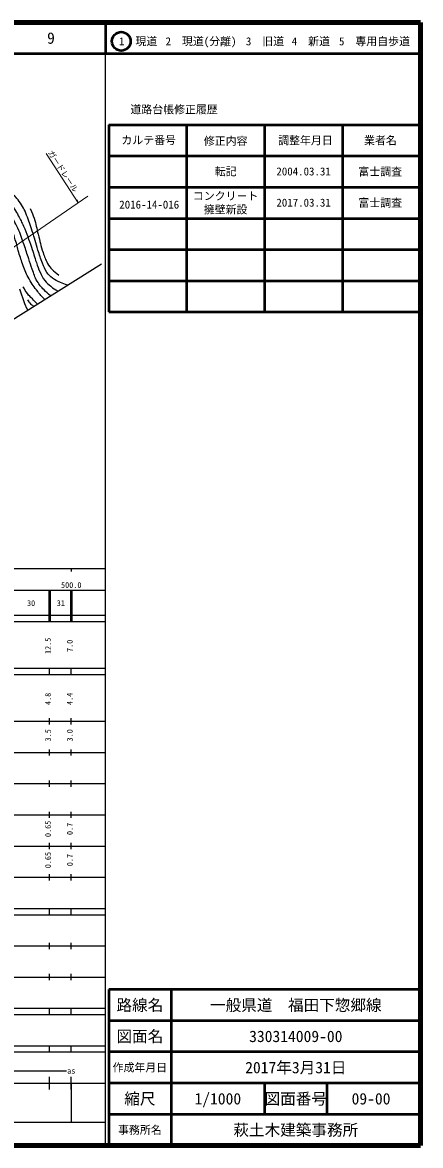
# Model space of a CAD drawing. Units: millimetres, scale not verified. Extents: x 40000 to 680000, y 20000 to 380000.
# Drawn here: x 552354 to 680000, y 20000 to 380000 of the extents above; entities that cross this region are included whole.
import ezdxf
from ezdxf.enums import TextEntityAlignment as Align

# ---------------------------------------------------------------- set-up
doc = ezdxf.new("R2010")
doc.units = ezdxf.units.MM
doc.header["$LTSCALE"] = 1000
for name, color, linetype, lineweight in [('M-BGD', 7, 'Continuous', 25), ('M-BMK-SRVR', 3, 'Continuous', 25), ('M-STR-HTXT', 7, 'Continuous', 13), ('M-TTL', 2, 'Continuous', 140), ('M-TTL-BAND', 7, 'Continuous', 25), ('M-TTL-FRAM', 2, 'Continuous', 50), ('M-TTL-LINE', 7, 'Continuous', 50)]:
    doc.layers.add(name, color=color, linetype=linetype, lineweight=lineweight)
doc.layers.add('M-TTL-TXT', color=7, linetype='Continuous')
doc.styles.add('ＭＳ ゴシック', font='')
doc.styles.get('ＭＳ ゴシック').set_extended_font_data('MS Gothic')

msp = doc.modelspace()

# ---------------------------------------------------------------- linework, layer by layer
at = {"layer": 'M-BGD'}
for p, q in [((551450, 294583), (553033, 289925)), ((553033, 289925), (553779, 288234)), ((553779, 288234), (554061, 287776))]:
    msp.add_line(p, q, dxfattribs=at)
for points, knots in [([(559482, 291176), (558387, 292341), (558078, 292701), (557248, 293735), (556048, 295230), (555410, 296108), (554464, 297774), (553568, 299352), (553260, 300339), (552608, 302032), (551977, 303671), (551678, 304610), (551162, 306289), (550679, 307861), (550604, 308799), (550070, 310355), (549283, 312653), (548901, 313989), (547723, 316113), (546770, 317833), (546143, 318755), (544912, 320289), (543491, 322060), (542456, 322845), (540983, 324573), (539728, 326046), (538981, 326845), (537899, 328448), (537083, 329658), (536537, 330301), (535961, 331641), (535697, 332258), (535592, 332495), (535361, 333252)], [0, 0, 0, 0, 1, 1, 1, 2, 2, 2, 3, 3, 3, 4, 4, 4, 5, 5, 5, 6, 6, 6, 7, 7, 7, 8, 8, 8, 9, 9, 9, 10, 10, 10, 11, 11, 11, 11]), ([(561373, 292362), (560352, 293204), (560039, 293482), (559269, 294286), (558320, 295278), (557781, 295858), (557086, 297042), (556257, 298456), (556060, 299386), (555476, 300917), (554988, 302199), (554791, 302945), (554357, 304247), (553778, 305983), (553491, 306968), (552883, 308695), (552139, 310811), (551807, 312036), (550864, 314071), (549993, 315950), (549382, 316946), (548299, 318710), (547339, 320273), (546710, 321089), (545652, 322586), (544609, 324060), (544015, 324881), (542895, 326297), (542182, 327200), (541767, 327694), (541012, 328562), (539909, 329832), (539504, 330227), (538065, 331701)], [0, 0, 0, 0, 1, 1, 1, 2, 2, 2, 3, 3, 3, 4, 4, 4, 5, 5, 5, 6, 6, 6, 7, 7, 7, 8, 8, 8, 9, 9, 9, 10, 10, 10, 11, 11, 11, 11]), ([(543441, 328644), (545599, 326165), (546282, 325474), (547835, 323241), (548648, 322071), (549093, 321406), (549827, 320184), (550323, 319358), (550577, 318880), (551028, 318028), (551703, 316751), (552114, 316050), (552692, 314726), (553823, 312139), (554301, 310624), (555230, 307958), (555897, 306045), (556150, 304933), (556813, 303019), (557235, 301801), (557447, 301105), (557987, 299935), (558483, 298859), (558789, 298251), (559515, 297315), (560157, 296487), (560607, 296086), (561425, 295432), (562298, 294734), (562698, 294529), (563850, 293917)], [0, 0, 0, 0, 1, 1, 1, 2, 2, 2, 3, 3, 3, 4, 4, 4, 5, 5, 5, 6, 6, 6, 7, 7, 7, 8, 8, 8, 9, 9, 9, 10, 10, 10, 10]), ([(566862, 295805), (565747, 296141), (565396, 296256), (564500, 296651), (563467, 297106), (562879, 297380), (561971, 298052), (561171, 298644), (560772, 299071), (560206, 299889), (559477, 300946), (559230, 301645), (558751, 302837), (558104, 304446), (557841, 305386), (557314, 307039), (556557, 309413), (556269, 310785), (555494, 313152), (554837, 315161), (554517, 316309), (553693, 318256), (552942, 320030), (552495, 321048), (551346, 322595), (550732, 323421), (550488, 323740), (549654, 324614)], [0, 0, 0, 0, 1, 1, 1, 2, 2, 2, 3, 3, 3, 4, 4, 4, 5, 5, 5, 6, 6, 6, 7, 7, 7, 8, 8, 8, 9, 9, 9, 9]), ([(554866, 320330), (555502, 318898), (555669, 318454), (556095, 317219), (556768, 315266), (556853, 314086), (557377, 312088), (557980, 309789), (558206, 308465), (558987, 306221), (559463, 304852), (559655, 304037), (560379, 302782), (561400, 301012), (562223, 300451), (563981, 298989)], [0, 0, 0, 0, 1, 1, 1, 2, 2, 2, 3, 3, 3, 4, 4, 4, 5, 5, 5, 5]), ([(557185, 289735), (556378, 290506), (556162, 290714), (555531, 291366), (554885, 292032), (554484, 292375), (553920, 293112), (553328, 293888), (553151, 294227), (552611, 295241)], [0, 0, 0, 0, 1, 1, 1, 2, 2, 2, 3, 3, 3, 3]), ([(556004, 288994), (555476, 289354), (555283, 289488), (554903, 289892), (554510, 290310), (554389, 290522), (554057, 291093)], [0, 0, 0, 0, 1, 1, 1, 2, 2, 2, 2])]:
    msp.add_open_spline(points, degree=3, knots=knots, dxfattribs=at)
at = {"layer": 'M-BMK-SRVR'}
msp.add_line((513208, 262148), (577681, 302592), dxfattribs=at)
at = {"layer": 'M-STR-HTXT'}
for p, q in [((559910, 337974), (570233, 322215)), ((539333, 301037), (573289, 324309)), ((570233, 322215), (569919, 323169))]:
    msp.add_line(p, q, dxfattribs=at)
at = {"layer": 'M-TTL'}
for p, q in [((680000, 380000), (40000, 380000)), ((680000, 20000), (680000, 380000)), ((40000, 20000), (680000, 20000))]:
    msp.add_line(p, q, dxfattribs=at)
at = {"layer": 'M-TTL-BAND'}
for p, q in [((579000, 20000), (579000, 370000)), ((40000, 205000), (579000, 205000)), ((568000, 205000), (568000, 204000)), ((68000, 198000), (579000, 198000)), ((40000, 190000), (579000, 190000)), ((40000, 188000), (579000, 188000)), ((40000, 173000), (579000, 173000)), ((561000, 171000), (561000, 173000)), ((568000, 171000), (568000, 173000)), ((40000, 171000), (579000, 171000)), ((40000, 156000), (579000, 156000)), ((561000, 155000), (561000, 157000)), ((568000, 155000), (568000, 157000)), ((46000, 146000), (579000, 146000)), ((561000, 145000), (561000, 147000)), ((568000, 145000), (568000, 147000)), ((561000, 135000), (561000, 137000)), ((568000, 135000), (568000, 137000)), ((52000, 136000), (579000, 136000)), ((46000, 126000), (579000, 126000)), ((561000, 125000), (561000, 127000)), ((568000, 125000), (568000, 127000)), ((52000, 116000), (579000, 116000)), ((561000, 115000), (561000, 117000)), ((568000, 115000), (568000, 117000)), ((46000, 106000), (579000, 106000)), ((561000, 105000), (561000, 107000)), ((568000, 105000), (568000, 107000)), ((40000, 96000), (579000, 96000)), ((40000, 94000), (579000, 94000)), ((561000, 94000), (561000, 96000)), ((568000, 94000), (568000, 96000)), ((49000, 84000), (579000, 84000)), ((561000, 83000), (561000, 85000)), ((568000, 83000), (568000, 85000)), ((40000, 74000), (579000, 74000)), ((561000, 73000), (561000, 75000)), ((568000, 73000), (568000, 75000)), ((40000, 64000), (579000, 64000)), ((40000, 62000), (579000, 62000)), ((561000, 62000), (561000, 64000)), ((568000, 62000), (568000, 64000)), ((40000, 52000), (579000, 52000)), ((561000, 50000), (561000, 52000)), ((568000, 50000), (568000, 52000)), ((40000, 50000), (579000, 50000)), ((290554, 44000), (566444, 44000)), ((40000, 40000), (579000, 40000)), ((561000, 38000), (561000, 42000)), ((568000, 38000), (568000, 42000)), ((568000, 40000), (568000, 27500)), ((68000, 27500), (579000, 27500))]:
    msp.add_line(p, q, dxfattribs=at)
at = {"layer": 'M-TTL-FRAM'}
for p, q in [((580000, 347197), (580000, 287197)), ((580000, 347197), (680000, 347197)), ((580000, 287197), (680000, 287197)), ((680000, 70000), (580000, 70000)), ((580000, 70000), (580000, 20000))]:
    msp.add_line(p, q, dxfattribs=at)
at = {"layer": 'M-TTL-LINE'}
for p, q in [((579000, 380000), (579000, 370000)), ((40000, 370000), (680000, 370000)), ((605000, 347197), (605000, 287197)), ((630000, 347197), (630000, 287197)), ((655000, 347197), (655000, 287197)), ((580000, 337197), (680000, 337197)), ((580000, 327197), (680000, 327197)), ((580000, 317197), (680000, 317197)), ((580000, 307197), (680000, 307197)), ((580000, 297197), (680000, 297197)), ((561000, 198000), (561000, 188000)), ((568000, 198000), (568000, 188000)), ((600000, 70000), (600000, 20000)), ((680000, 60000), (580000, 60000)), ((680000, 50000), (580000, 50000)), ((680000, 40000), (580000, 40000)), ((630000, 40000), (630000, 30000)), ((650000, 40000), (650000, 30000)), ((680000, 30000), (580000, 30000))]:
    msp.add_line(p, q, dxfattribs=at)
msp.add_circle((584031, 373958), 3000, dxfattribs=at)

# ---------------------------------------------------------------- texts
at = {"layer": 'M-STR-HTXT', "style": 'ＭＳ ゴシック'}
msp.add_text('ガードレール', height=1833, rotation=303.229, dxfattribs=at).set_placement((559910, 337974), align=Align.BOTTOM_LEFT)
at = {"layer": 'M-TTL-BAND', "style": 'ＭＳ ゴシック'}
for s, p in [('500.0', (568000, 198195)), ('30', (555128, 192405)), ('31', (564659, 192405)), ('as', (568000, 42500))]:
    msp.add_text(s, height=1833, dxfattribs=at).set_placement(p, align=Align.BOTTOM_CENTER)
for s, p in [('12.5', (562000, 180174)), ('7.0', (569000, 180174)), ('4.8', (562000, 163174)), ('4.4', (569000, 163174)), ('3.5', (562000, 151500)), ('3.0', (569000, 151500)), ('0.65', (562000, 121500)), ('0.7', (569000, 121500)), ('0.65', (562000, 111500)), ('0.7', (569000, 111500))]:
    msp.add_text(s, height=1833, rotation=90, dxfattribs=at).set_placement(p, align=Align.BOTTOM_CENTER)
at = {"layer": 'M-TTL-TXT', "style": 'ＭＳ ゴシック'}
for s, height, p in [('9', 3666, (561497, 375000)), ('1\u3000現道', 2566, (589448, 373958)), ('2\u3000現道(分離)', 2566, (609619, 373958)), ('3\u3000旧道', 2566, (630121, 373958)), ('4\u3000新道', 2566, (644824, 373958)), ('5\u3000専用自歩道', 2566, (665228, 373958)), ('道路台帳修正履歴', 2566, (600968, 352113)), ('カルテ番号', 2566, (592839, 342277)), ('修正内容', 2566, (617509, 342023)), ('調整年月日', 2566, (643089, 342197)), ('業者名', 2566, (667134, 342197)), ('転記', 2566, (617500, 332245)), ('2004.03.31', 2566, (642500, 332245)), ('富士調査', 2566, (667077, 332189)), ('コンクリ－ト', 2566, (617500, 324375)), ('2016-14-016', 2566, (593001, 321618)), ('擁壁新設', 2566, (617500, 320031)), ('2017.03.31', 2566, (642500, 322245)), ('富士調査', 2566, (667077, 322189)), ('路線名', 3666, (590000, 65000)), ('路線名', 3666, (590000, 65000)), ('一般県道\u3000福田下惣郷線', 3666, (640000, 65000)), ('図面名', 3666, (590000, 55000)), ('図面名', 3666, (590000, 55000)), ('330314009-00', 3666, (640000, 55000)), ('2017年3月31日', 3666, (640000, 45000)), ('作成年月日', 2566, (590000, 45000)), ('作成年月日', 2566, (590000, 45000)), ('縮尺', 3666, (590000, 35000)), ('縮尺', 3666, (590000, 35000)), ('1/1000', 3666, (615000, 35000)), ('図面番号', 3666, (640000, 35000)), ('図面番号', 3666, (640000, 35000)), ('09-00', 3666, (664125, 35000)), ('事務所名', 2566, (590000, 25000)), ('事務所名', 2566, (590000, 25000)), ('萩土木建築事務所', 3666, (640000, 25000))]:
    msp.add_text(s, height=height, dxfattribs=at).set_placement(p, align=Align.MIDDLE_CENTER)

doc.saveas('drawing.dxf')
